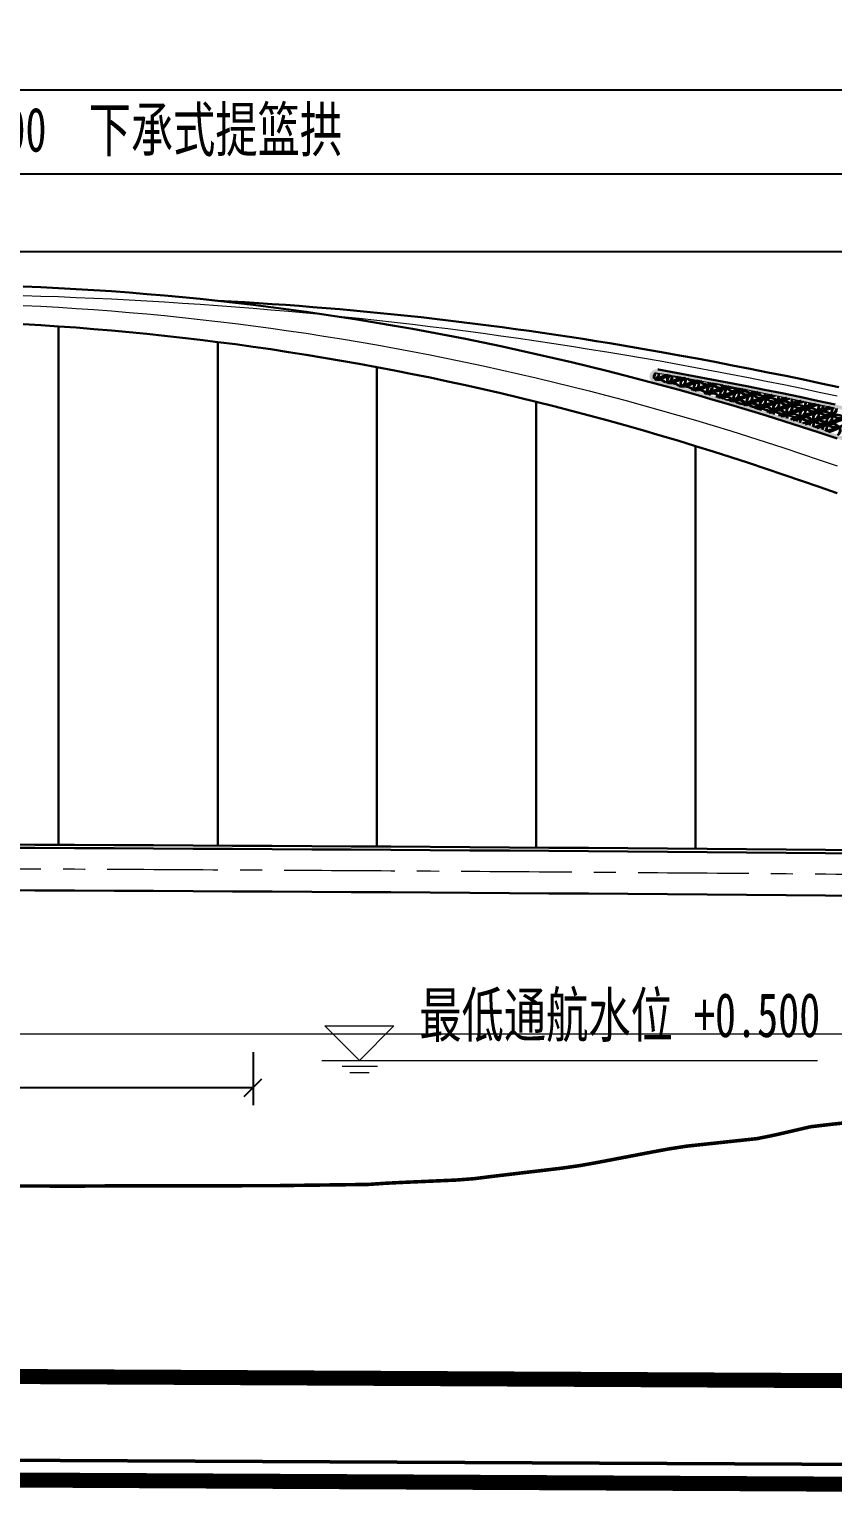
# Model space of a CAD drawing. Header units: millimetres. Extents: x 4628 to 974470, y 12613 to 383573.
# Drawn here: x 589941 to 635343, y 284537 to 367439 of the extents above; entities that cross this region are included whole.
import ezdxf

# ---------------------------------------------------------------- set-up
doc = ezdxf.new("R2010")
doc.units = ezdxf.units.MM
doc.linetypes.add('CENTER', pattern=[2, 1.25, -0.25, 0.25, -0.25])
doc.linetypes.add('CORNER DETAIL$0$HIDDEN', pattern=[0.375, 0.25, -0.125])
for name, color, linetype, lineweight in [('KbhZdmPdx', 1, 'Continuous', 50), ('文字', 7, 'Continuous', 15), ('标注', 3, 'Continuous', 18), ('桥 中心线', 5, 'CENTER', 15), ('桥 构造粗实', 1, 'Continuous', 30), ('桥 标高', 4, 'Continuous', 15)]:
    doc.layers.add(name, color=color, linetype=linetype, lineweight=lineweight)
doc.layers.add('纵_地面线', color=30, linetype='Continuous')
doc.styles.add('仿宋字', font='', dxfattribs={"width": 0.7})
doc.styles.get('仿宋字').set_extended_font_data('仿宋_GB2312')
doc.dimstyles.new('750', dxfattribs={"dimscale": 0, "dimtxt": 2.5, "dimasz": 1, "dimexe": 1, "dimexo": 1, "dimgap": 0, "dimtad": 0, "dimdec": 0, "dimlfac": 0.1, "dimrnd": 0.1, "dimzin": 12, "dimdsep": 46, "dimtxsty": '仿宋字', "dimblk": 'OBLIQUE', "dimcen": -1, "dimclrd": 256, "dimclre": 256, "dimclrt": 256, "dimadec": 4, "dimazin": 0, "dimtp": 2, "dimtm": 3, "dimtfac": 0.5, "dimtdec": 0, "dimtmove": 2, "dimatfit": 3, "dimldrblk": 'OBLIQUE', "dimfxl": 3, "dimfxlon": 1, "dimtvp": 0.7, "dimtolj": 1, "dimtzin": 12, "dimarcsym": 0})

# ---------------------------------------------------------------- blocks, each defined once
blk = doc.blocks.new('_Oblique')
at = {"color": 0, "linetype": 'ByBlock', "lineweight": -2}
blk.add_line((-0.5, -0.5), (0.5, 0.5), dxfattribs=at)
blk = doc.blocks.new('*D91')
at = {"layer": 'Defpoints', "color": 0}
for p in [(684589, 359278), (684589, 353369), (480589, 352869)]:
    blk.add_point(p, dxfattribs=at)
at = {"layer": '标注', "lineweight": -2}
for p, q in [((480589, 357278), (480589, 360278)), ((684589, 357278), (684589, 360278)), ((480589, 359278), (684589, 359278))]:
    blk.add_line(p, q, dxfattribs=at)
at = {"layer": '标注', "lineweight": -2, "xscale": 1000.0000020837, "yscale": 1000.0000020837, "zscale": 1000.0000020837, "rotation": 180}
blk.add_blockref('_Oblique', (480589, 359278), dxfattribs=at)
at = {"layer": '标注', "lineweight": -2, "xscale": 1000.0000020837, "yscale": 1000.0000020837, "zscale": 1000.0000020837}
blk.add_blockref('_Oblique', (684589, 359278), dxfattribs=at)
at = {"layer": '标注', "insert": (582589, 361624), "char_height": 2500, "attachment_point": 5, "style": '仿宋字'}
blk.add_mtext('\\A1;第三联 2000+20000+2000=20400  下承式提篮拱', dxfattribs=at)
blk = doc.blocks.new('*D93')
at = {"layer": 'Defpoints', "color": 0}
for p in [(807589, 364010), (807589, 357778), (285589, 355869)]:
    blk.add_point(p, dxfattribs=at)
at = {"layer": '标注', "lineweight": -2}
for p, q in [((285589, 362010), (285589, 365010)), ((807589, 362010), (807589, 365010)), ((285589, 364010), (807589, 364010))]:
    blk.add_line(p, q, dxfattribs=at)
at = {"layer": '标注', "lineweight": -2, "xscale": 1000.0000020837, "yscale": 1000.0000020837, "zscale": 1000.0000020837, "rotation": 180}
blk.add_blockref('_Oblique', (285589, 364010), dxfattribs=at)
at = {"layer": '标注', "lineweight": -2, "xscale": 1000.0000020837, "yscale": 1000.0000020837, "zscale": 1000.0000020837}
blk.add_blockref('_Oblique', (807589, 364010), dxfattribs=at)
at = {"layer": '标注', "insert": (546589, 365760), "char_height": 2500, "attachment_point": 5, "style": '仿宋字'}
blk.add_mtext('\\A1;52200', dxfattribs=at)
blk = doc.blocks.new('*D94')
at = {"layer": 'Defpoints', "color": 0}
for p in [(663589, 354869), (501589, 320390), (663589, 320810)]:
    blk.add_point(p, dxfattribs=at)
at = {"layer": '标注', "lineweight": -2}
for p, q in [((501589, 352869), (501589, 355869)), ((663589, 352869), (663589, 355869)), ((501589, 354869), (663589, 354869))]:
    blk.add_line(p, q, dxfattribs=at)
at = {"layer": '标注', "lineweight": -2, "xscale": 1000.0000020837, "yscale": 1000.0000020837, "zscale": 1000.0000020837, "rotation": 180}
blk.add_blockref('_Oblique', (501589, 354869), dxfattribs=at)
at = {"layer": '标注', "lineweight": -2, "xscale": 1000.0000020837, "yscale": 1000.0000020837, "zscale": 1000.0000020837}
blk.add_blockref('_Oblique', (663589, 354869), dxfattribs=at)
at = {"layer": '标注', "insert": (582589, 356619), "char_height": 2500, "attachment_point": 5, "style": '仿宋字'}
blk.add_mtext('\\A1;18×900', dxfattribs=at)
blk = doc.blocks.new('水位')
at = {"layer": '桥 标高'}
for p, q in [((-1500, 2027), (1500, 2027)), ((0, 527), (-1500, 2027)), ((0, 527), (1500, 2027)), ((-1631, 527), (19920, 527)), ((-745, 272), (790, 272)), ((-419, 0), (419, 0))]:
    blk.add_line(p, q, dxfattribs=at)
blk = doc.blocks.new('*D97')
at = {"layer": 'Defpoints', "color": 0}
for p in [(562589, 310649), (602589, 310649), (602589, 307607)]:
    blk.add_point(p, dxfattribs=at)
at = {"layer": '标注', "lineweight": -2}
for p, q in [((562589, 309607), (562589, 306607)), ((602589, 309607), (602589, 306607)), ((562589, 307607), (602589, 307607))]:
    blk.add_line(p, q, dxfattribs=at)
at = {"layer": '标注', "lineweight": -2, "xscale": 1000.0000020837, "yscale": 1000.0000020837, "zscale": 1000.0000020837, "rotation": 180}
blk.add_blockref('_Oblique', (562589, 307607), dxfattribs=at)
at = {"layer": '标注', "lineweight": -2, "xscale": 1000.0000020837, "yscale": 1000.0000020837, "zscale": 1000.0000020837}
blk.add_blockref('_Oblique', (602589, 307607), dxfattribs=at)
at = {"layer": '标注', "insert": (582589, 309357), "char_height": 2500, "attachment_point": 5, "style": '仿宋字'}
blk.add_mtext('\\A1;4000', dxfattribs=at)
blk = doc.blocks.new('2121212')
at = {"color": 8}
for centre, major_axis, start_param, end_param in [((-58515, 27507), (550, 0), 2.556749, 3.335627), ((-58515, 27507), (500, 0), 2.413742, 3.584551), ((-59267, 27699), (-500, 0), 8.365681, 9.492222), ((-59267, 27699), (-550, 0), 8.388258, 9.462473), ((-57830, 26479), (-1697, 0), -1.321199, -0.835323), ((-57478, 25950), (2505, 0), 1.872097, 2.208061), ((-59553, 29065), (-2505, 0), 1.806196, 2.165188), ((-59200, 28536), (1697, 0), -1.433605, -0.894352), ((-58789, 26981), (-550, 0), 3.680039, 5.005497), ((-57763, 27316), (550, 0), 2.283598, 3.542037), ((-58515, 27507), (500, 0), 5.091725, 6.522541), ((-57763, 27316), (500, 0), 2.212203, 3.64517), ((-58515, 27507), (550, 0), 5.184298, 6.474693), ((-57078, 26287), (1697, 0), 1.707987, 2.30627), ((-56726, 25758), (-2505, 0), -1.335396, -0.933532), ((-58449, 28344), (-1697, 0), 1.707987, 2.30627), ((-58801, 28873), (-2505, 0), 1.806196, 2.208061), ((-57490, 27842), (-550, 0), 7.101303, 8.096382), ((-57490, 27842), (-500, 0), 7.338022, 7.858496), ((-57012, 27124), (550, 0), 2.103013, 3.596227), ((-57763, 27316), (500, 0), 5.031651, 6.704781), ((-57763, 27316), (550, 0), 5.133431, 6.633643), ((-57012, 27124), (500, 0), 1.997828, 3.715038), ((-56738, 27650), (-550, 0), 6.864864, 8.326592), ((-56738, 27650), (-500, 0), 6.983993, 8.207582), ((-58789, 26981), (-500, 0), 3.822862, 4.862644), ((-58037, 26789), (550, 0), 0.480125, 1.912226), ((-58037, 26789), (500, 0), 0.606292, 1.787845), ((-57285, 26598), (-550, 0), 3.551797, 5.10974), ((-56326, 26096), (1697, 0), 1.707987, 2.30627), ((-55974, 25567), (-2505, 0), -1.335396, -0.933532), ((-57697, 28153), (-1697, 0), 1.707987, 2.30627), ((-58049, 28682), (2505, 0), -1.335396, -0.933532), ((-57285, 26598), (-500, 0), 3.659125, 5.002412), ((-57012, 27124), (500, 0), 4.946498, 6.911777), ((-56260, 26933), (-550, 0), 5.035766, 6.81153), ((-57012, 27124), (550, 0), 5.065309, 6.806254), ((-56260, 26933), (-500, 0), 4.860646, 6.953593), ((-56533, 26406), (550, 0), 0.332044, 2.033426), ((-56533, 26406), (500, 0), 0.423875, 1.940594), ((-55575, 25904), (-1697, 0), -1.433605, -0.835323), ((-55222, 25375), (2505, 0), 1.806196, 2.208061), ((-56945, 27961), (1697, 0), -1.433605, -0.835323), ((-57297, 28490), (-2505, 0), 1.806196, 2.208061), ((-55986, 27459), (550, 0), 3.542762, 5.357469), ((-55986, 27459), (500, 0), 3.623376, 5.27745), ((-56260, 26933), (-500, 0), 7.975879, 10.32489), ((-56260, 26933), (-550, 0), 8.119895, 10.14977), ((-55508, 26741), (550, 0), 1.598598, 3.771159), ((-55848, 25378), (1697, 0), 1.707987, 1.71295), ((-55496, 24849), (-2505, 0), -1.335396, -1.332502), ((-57219, 27435), (1697, 0), -0.838101, -0.835323), ((-57571, 27964), (-2505, 0), 2.206077, 2.208061), ((-55782, 26215), (550, 0), 0.248586, 2.106396), ((-55508, 26741), (500, 0), 4.674996, 10.248643), ((-55782, 26215), (500, 0), 0.326346, 2.028715), ((-54823, 25713), (-1697, 0), -1.433605, -0.835323), ((-54471, 25184), (2505, 0), 1.806196, 2.208061), ((-56193, 27770), (-1697, 0), 1.707987, 2.30627), ((-56546, 28298), (-2505, 0), 1.806196, 2.208061), ((-55234, 27267), (-550, 0), 6.531644, 8.642942), ((-55234, 27267), (-500, 0), 6.589227, 8.585358), ((-54549, 26239), (1697, 0), 2.269243, 2.30627), ((-54197, 25710), (2505, 0), 2.181207, 2.208061), ((-56272, 28825), (2505, 0), -1.335396, -1.293598), ((-55920, 28296), (1697, 0), -1.433605, -1.361232), ((-55508, 26741), (550, 0), 4.868221, 7.292802), ((-54756, 26550), (-550, 0), 7.856171, 13.340006), ((-54756, 26550), (-500, 0), 3.141593, 9.424778), ((-54071, 25521), (1697, 0), 1.707987, 2.30627), ((-53719, 24992), (-2505, 0), -1.335396, -0.933532), ((-55442, 27578), (-1697, 0), 1.707987, 2.30627), ((-55794, 28107), (-2505, 0), 1.806196, 2.208061), ((-54483, 27076), (-550, 0), 6.398712, 8.767277), ((-54483, 27076), (-500, 0), 6.439252, 8.726362), ((-53798, 26047), (-1697, 0), -0.920359, -0.835323), ((-53445, 25518), (-2505, 0), -0.995034, -0.933532), ((-55520, 28633), (2505, 0), -1.335396, -1.245182), ((-55168, 28104), (1697, 0), -1.433605, -1.283367), ((-54005, 26358), (-550, 0), 3.141593, 9.424778), ((-54005, 26358), (-500, 0), 3.141593, 9.424778), ((-53731, 26884), (-550, 0), 6.278325, 8.879342), ((-53731, 26884), (500, 0), 3.164223, 5.710198), ((-53046, 25856), (-1697, 0), -0.966659, -0.835323), ((-52693, 25327), (2505, 0), 2.113344, 2.208061), ((-54768, 28442), (-2505, 0), 1.806196, 1.938711), ((-54416, 27913), (-1697, 0), 1.707987, 1.923163), ((-52979, 26693), (-550, 0), 6.167075, 8.982134), ((-52979, 26693), (500, 0), 3.041794, 5.82442), ((-52294, 25664), (1697, 0), 2.129639, 2.30627), ((-51942, 25135), (2505, 0), 2.081162, 2.208061), ((-54017, 28250), (-2505, 0), 1.806196, 1.975877), ((-53664, 27721), (-1697, 0), 1.707987, 1.978309), ((-52227, 26501), (-550, 0), 6.063159, 9.07756), ((-52227, 26501), (-500, 0), 6.069468, 9.071673), ((-55096, 25186), (-1697, 0), -1.433605, -1.38995), ((-54744, 24658), (-2505, 0), -1.335396, -1.309451), ((-56819, 27772), (-2505, 0), 2.189797, 2.208061), ((-56467, 27243), (1697, 0), -0.860939, -0.835323), ((-55030, 26023), (550, 0), 0.16044, 2.183555), ((-55030, 26023), (500, 0), 0.225325, 2.11945), ((-54345, 24995), (-1697, 0), -1.433605, -1.349444), ((-53992, 24466), (2505, 0), 1.806196, 1.856993), ((-56067, 27581), (-2505, 0), 2.171515, 2.208061), ((-55715, 27052), (-1697, 0), 2.254973, 2.30627), ((-54278, 25832), (-550, 0), 3.2078, 5.406299), ((-54278, 25832), (-500, 0), 3.259495, 5.354604), ((-53319, 25329), (-1697, 0), -1.433605, -0.835323), ((-52967, 24801), (-2505, 0), -1.335396, -0.933532), ((-54690, 27387), (1697, 0), -1.433605, -0.835323), ((-55042, 27915), (2505, 0), -1.335396, -0.933532), ((-53593, 24803), (1697, 0), 1.707987, 1.835348), ((-53241, 24274), (2505, 0), 1.806196, 1.884338), ((-55316, 27389), (2505, 0), -0.9914, -0.933532), ((-54963, 26860), (1697, 0), -0.916708, -0.835323), ((-53526, 25640), (-550, 0), 9.390231, 11.779378), ((-53526, 25640), (-500, 0), 3.147155, 5.45572), ((-52568, 25138), (-1697, 0), -1.433605, -0.835323), ((-52215, 24609), (2505, 0), 1.806196, 2.208061), ((-53938, 27195), (1697, 0), -1.433605, -0.835323), ((-54290, 27724), (-2505, 0), 1.806196, 2.208061), ((-52841, 24612), (-1697, 0), -1.433605, -1.262517), ((-52489, 24083), (-2505, 0), -1.335396, -1.228888), ((-54564, 27198), (-2505, 0), 2.12687, 2.208061), ((-54212, 26669), (-1697, 0), 2.191832, 2.30627), ((-52775, 25449), (-550, 0), 9.285383, 11.873103), ((-52775, 25449), (500, 0), 6.172834, 8.702617), ((-51816, 24946), (1697, 0), 1.707987, 2.30627), ((-51464, 24418), (-2505, 0), -1.335396, -0.933532), ((-53186, 27004), (-1697, 0), 1.707987, 2.30627), ((-53539, 27532), (-2505, 0), 1.806196, 2.208061), ((-51542, 25473), (1697, 0), 2.085386, 2.30627), ((-51190, 24944), (-2505, 0), -1.091558, -0.933532), ((-53265, 28059), (2505, 0), -1.335396, -1.132471), ((-52913, 27530), (1697, 0), -1.433605, -1.114949), ((-51749, 25783), (-550, 0), 3.141593, 9.424778), ((-51749, 25783), (-500, 0), 3.141593, 9.424778), ((-51064, 24755), (-1697, 0), -1.433605, -0.835323), ((-50712, 24226), (2505, 0), 1.806196, 2.208061), ((-52434, 26812), (1697, 0), -1.433605, -0.835323), ((-52787, 27341), (2505, 0), -1.335396, -0.933532), ((-51476, 26310), (550, 0), 2.825516, 6.024157), ((-51476, 26310), (500, 0), 2.822209, 6.027098), ((-50790, 25281), (1697, 0), 2.04222, 2.30627), ((-50438, 24752), (-2505, 0), -1.121571, -0.933532), ((-52513, 27867), (-2505, 0), 1.806196, 2.039014), ((-52161, 27338), (-1697, 0), 1.707987, 2.069497), ((-50312, 24563), (-1697, 0), -1.433605, -0.835323), ((-49960, 24035), (2505, 0), 1.806196, 2.208061), ((-51683, 26620), (-1697, 0), 1.707987, 2.30627), ((-52035, 27149), (-2505, 0), 1.806196, 2.208061), ((-50724, 26118), (550, 0), 2.735352, 6.105894), ((-50724, 26118), (500, 0), 2.723507, 6.117608), ((-50039, 25090), (-1697, 0), -1.141387, -0.835323), ((-49686, 24561), (2505, 0), 1.991193, 2.208061), ((-51761, 27676), (2505, 0), -1.335396, -1.075621), ((-51409, 27147), (-1697, 0), 1.707987, 2.107763), ((-49972, 25927), (-550, 0), 5.791497, 9.324576), ((-49972, 25927), (-500, 0), 5.771406, 9.344784), ((-49287, 24898), (1697, 0), 1.959932, 2.30627), ((-48935, 24369), (-2505, 0), -1.177756, -0.933532), ((-51010, 27484), (2505, 0), -1.335396, -1.051277), ((-50657, 26955), (-1697, 0), 1.707987, 2.142072), ((-49220, 25735), (550, 0), 2.568809, 6.255835), ((-49220, 25735), (500, 0), 2.540631, 6.284407), ((-48535, 24707), (-1697, 0), -1.220079, -0.835323), ((-48183, 24178), (-2505, 0), -1.20331, -0.933532), ((-50258, 27292), (-2505, 0), 1.806196, 2.111901), ((-49906, 26764), (-1697, 0), 1.707987, 2.172433), ((-48469, 25544), (550, 0), 2.492601, 6.323851), ((-48469, 25544), (500, 0), 2.455867, 6.360055), ((-52089, 24420), (-1697, 0), -1.433605, -1.21792), ((-51737, 23891), (2505, 0), 1.806196, 1.942085), ((-53812, 27006), (-2505, 0), 2.101501, 2.208061), ((-53460, 26477), (-1697, 0), 2.155697, 2.30627), ((-52023, 25257), (-550, 0), 9.176048, 11.971191), ((-52023, 25257), (-500, 0), 9.194261, 11.953555), ((-51338, 24229), (1697, 0), 1.707987, 1.970637), ((-50985, 23700), (-2505, 0), -1.335396, -1.167893), ((-53060, 26815), (2505, 0), -1.068522, -0.933532), ((-52708, 26286), (-1697, 0), 2.115102, 2.30627), ((-51271, 25066), (550, 0), 5.917999, 8.9348), ((-51271, 25066), (500, 0), 5.924347, 8.927878), ((-50586, 24037), (1697, 0), 1.707987, 2.01795), ((-50234, 23508), (-2505, 0), -1.335396, -1.13559), ((-52309, 26623), (2505, 0), -1.099552, -0.933532), ((-51956, 26094), (1697, 0), -1.071284, -0.835323), ((-50519, 24874), (550, 0), 5.793322, 9.048407), ((-50519, 24874), (500, 0), 5.787951, 9.053634), ((-49561, 24372), (1697, 0), 1.707987, 2.30627), ((-49208, 23843), (-2505, 0), -1.335396, -0.933532), ((-50931, 26429), (-1697, 0), 1.707987, 2.30627), ((-51283, 26958), (-2505, 0), 1.806196, 2.208061), ((-49834, 23846), (-1697, 0), -1.433605, -1.075813), ((-49482, 23317), (2505, 0), 1.806196, 2.038964), ((-51557, 26432), (-2505, 0), 2.008644, 2.208061), ((-51205, 25903), (-1697, 0), 2.021621, 2.30627), ((-49768, 24683), (550, 0), 5.661037, 9.169778), ((-49768, 24683), (500, 0), 5.64298, 9.188132), ((-49494, 25209), (-550, 0), 3.141593, 9.424778), ((-49494, 25209), (-500, 0), 3.141593, 9.424778), ((-48809, 24180), (1697, 0), 1.707987, 2.30627), ((-48457, 23651), (-2505, 0), -1.335396, -0.933532), ((-50179, 26237), (-1697, 0), 1.707987, 2.30627), ((-50531, 26766), (2505, 0), -1.335396, -0.933532), ((-49016, 24491), (-550, 0), 8.660458, 12.443021), ((-48742, 25017), (-550, 0), 3.141593, 9.424778), ((-48742, 25017), (-500, 0), 3.141593, 9.424778), ((-48057, 23989), (-1697, 0), -1.433605, -0.835323), ((-47705, 23460), (-2505, 0), -1.335396, -0.933532), ((-49427, 26046), (1697, 0), -1.433605, -0.835323), ((-49780, 26575), (2505, 0), -1.335396, -0.933532), ((-49082, 23654), (-1697, 0), -1.433605, -1.025665), ((-48730, 23125), (2505, 0), 1.806196, 2.073852), ((-50805, 26240), (2505, 0), -1.169764, -0.933532), ((-50453, 25711), (-1697, 0), 1.967458, 2.30627), ((-49016, 24491), (-500, 0), 8.627152, 12.476401), ((-48331, 23463), (1697, 0), 1.707987, 2.166502), ((-47978, 22934), (-2505, 0), -1.335396, -1.032257), ((-50053, 26048), (-2505, 0), 1.931615, 2.208061), ((-49701, 25520), (1697, 0), -1.234533, -0.835323)]:
    blk.add_ellipse(centre, major_axis=major_axis, ratio=0.7, start_param=start_param, end_param=end_param, dxfattribs=at)
for centre, major_axis in [((-53253, 26167), (550, 0)), ((-53253, 26167), (500, 0)), ((-52501, 25975), (550, 0)), ((-52501, 25975), (500, 0)), ((-50998, 25592), (550, 0)), ((-50998, 25592), (500, 0)), ((-50246, 25400), (550, 0)), ((-50246, 25400), (500, 0))]:
    blk.add_ellipse(centre, major_axis=major_axis, ratio=0.7, dxfattribs=at)
blk = doc.blocks.new('ditie')
at = {"layer": 'KbhZdmPdx'}
blk.add_line((266044.981, 123226.656), (266264.981, 123221.156), dxfattribs=at)
at = {"layer": 'KbhZdmPdx', "color": 5, "linetype": 'CORNER DETAIL$0$HIDDEN', "ltscale": 0.01, "const_width": 0.5}
for points in [[(266046.896, 123251.166), (266264.833, 123245.717)], [(266046.853, 123249.416), (266264.789, 123243.968)], [(266044.595, 123221.964), (266265.02, 123216.454)], [(266044.551, 123220.215), (266264.977, 123214.704)]]:
    blk.add_lwpolyline(points, dxfattribs=at)

msp = doc.modelspace()

# ---------------------------------------------------------------- hatches: boundary and pattern name
h = msp.add_hatch(color=8)
h.paths.add_polyline_path([(681400.2, 331875.2), (680401.8, 332279.6), (679403.5, 332679.9), (678405.1, 333076.2), (677406.8, 333468.3), (676408.4, 333856.3), (675410.1, 334240.2), (674411.8, 334619.9), (673413.5, 334995.6), (672415.2, 335367.2), (671416.9, 335734.6), (670418.6, 336098), (669420.3, 336457.2), (668422, 336812.3), (667423.7, 337163.4), (666425.5, 337510.3), (665427.2, 337853.1), (664429, 338191.8), (663430.7, 338526.4), (662432.5, 338856.9), (661434.2, 339183.2), (660436, 339505.5), (659437.8, 339823.7), (658439.6, 340137.7), (657441.4, 340447.7), (656443.2, 340753.5), (655445, 341055.3), (654446.8, 341352.9), (653448.6, 341646.4), (652450.4, 341935.8), (651452.2, 342221.1), (650454.1, 342502.3), (649455.9, 342779.4), (648457.8, 343052.4), (647459.6, 343321.3), (646461.5, 343586.1), (645463.3, 343846.7), (644465.2, 344103.3), (643467.1, 344355.7), (642468.9, 344604.1), (641470.8, 344848.3), (640472.7, 345088.5), (639474.6, 345324.5), (638476.5, 345556.4), (637478.4, 345784.2), (636480.3, 346007.9), (635482.2, 346227.5), (634484.2, 346443), (633486.1, 346654.4), (632488, 346861.7), (631490, 347064.9), (630491.9, 347264), (629493.8, 347458.9), (628495.8, 347649.8), (627497.7, 347836.6), (626499.7, 348019.2), (625501.7, 348197.8), (625458.9, 348205.2, 0.9565873), (625286.5, 347424.8), (625588.7, 347343.9), (626588.7, 347069.5), (627588.7, 346788.6), (628588.7, 346501.2), (629588.7, 346207.3), (630588.7, 345906.9), (631588.7, 345600.1), (632588.7, 345286.7), (633588.7, 344966.9), (634588.7, 344640.6), (635588.7, 344307.8), (636588.7, 343968.5), (637588.7, 343622.7), (638588.7, 343270.5), (639588.7, 342911.7), (640588.7, 342546.5), (641588.7, 342174.8), (642588.7, 341796.7), (643588.7, 341412), (644588.7, 341020.9), (645588.7, 340623.3), (646588.7, 340219.2), (647588.7, 339808.6), (648588.7, 339391.6), (649588.7, 338968), (650588.7, 338538), (651588.7, 338101.6), (652588.7, 337658.6), (653588.7, 337209.2), (654588.7, 336753.3), (655588.7, 336290.9), (656588.7, 335822.1), (657588.7, 335346.8), (658588.7, 334865), (659588.7, 334376.7), (660588.7, 333882), (661588.7, 333380.8), (662588.7, 332873.1), (663588.7, 332359), (664588.7, 331838.3), (665588.7, 331311.3), (666588.7, 330777.7), (667588.7, 330237.7), (668588.7, 329691.2), (669588.7, 329138.2), (670588.7, 328578.8), (671588.7, 328012.9), (672588.7, 327440.5), (673588.7, 326861.7), (674588.7, 326276.4), (675588.7, 325684.6), (676588.7, 325086.4), (677588.7, 324481.7), (678588.7, 323870.6), (679588.7, 323252.9), (680588.7, 322628.8), (681588.7, 321998.3), (681878.2, 321813.9), (702655.8, 321448.6, 0.7232141), (702906.3, 322165.8), (702367.4, 322432.9), (701368.9, 322923.6), (700370.4, 323410.2), (699371.9, 323892.8), (698373.4, 324371.2), (697375, 324845.4), (696376.5, 325315.6), (695378, 325781.7), (694379.5, 326243.7), (693381.1, 326701.5), (692382.6, 327155.2), (691384.2, 327604.9), (690385.8, 328050.4), (689387.3, 328491.8), (688388.9, 328929.1), (687390.5, 329362.3), (686392.1, 329791.4), (685393.7, 330216.4), (684395.3, 330637.2), (683396.9, 331054), (682398.6, 331466.7)])
h.paths.add_polyline_path([(681324.8, 331690), (682322.5, 331281.7), (683320.2, 330869.3), (684317.9, 330452.8), (685315.7, 330032.2), (686313.5, 329607.5), (687311.2, 329178.7), (688309, 328745.8), (689306.8, 328308.8), (690304.6, 327867.6), (691302.4, 327422.4), (692300.2, 326973), (693298, 326519.6), (694295.9, 326062), (695293.7, 325600.3), (696291.6, 325134.5), (697289.4, 324664.6), (698287.3, 324190.6), (699285.2, 323712.5), (700283.1, 323230.3), (701281, 322744), (702278.9, 322253.5), (702797, 321996.8, -0.692809), (702659.3, 321648.6), (681938.1, 322012.9), (681695.8, 322167.2), (680695, 322798.3), (679694.2, 323422.8), (678693.4, 324041), (677692.6, 324652.6), (676691.8, 325257.8), (675691, 325856.5), (674690.2, 326448.8), (673689.3, 327034.6), (672688.5, 327613.9), (671687.7, 328186.7), (670686.8, 328753.1), (669685.9, 329313), (668685.1, 329866.5), (667684.2, 330413.4), (666683.3, 330953.9), (665682.4, 331488), (664681.5, 332015.5), (663680.6, 332536.6), (662679.7, 333051.2), (661678.8, 333559.3), (660677.9, 334061), (659676.9, 334556.2), (658676, 335044.9), (657675.1, 335527.2), (656674.1, 336002.9), (655673.1, 336472.2), (654672.2, 336935.1), (653671.2, 337391.4), (652670.2, 337841.3), (651669.2, 338284.6), (650668.2, 338721.6), (649667.2, 339152), (648666.2, 339575.9), (647665.2, 339993.4), (646664.2, 340404.4), (645663.1, 340808.9), (644662.1, 341206.9), (643661.1, 341598.5), (642660, 341983.5), (641658.9, 342362.1), (640657.9, 342734.2), (639656.8, 343099.8), (638655.7, 343458.9), (637654.6, 343811.5), (636653.5, 344157.7), (635652.4, 344497.3), (634651.3, 344830.5), (633650.2, 345157.2), (632649.1, 345477.4), (631648, 345791.1), (630646.8, 346098.3), (629645.7, 346399), (628644.5, 346693.2), (627643.4, 346980.9), (626642.2, 347262.2), (625641.1, 347536.9), (625338.3, 347618, -0.9565873), (625424.5, 348008.2), (625466.8, 348000.8), (626464.1, 347822.4), (627461.3, 347639.9), (628458.6, 347453.3), (629455.9, 347262.6), (630453.2, 347067.8), (631450.4, 346868.8), (632447.7, 346665.8), (633445, 346458.7), (634442.3, 346247.5), (635439.6, 346032.1), (636437, 345812.7), (637434.3, 345589.2), (638431.6, 345361.5), (639429, 345129.8), (640426.3, 344893.9), (641423.7, 344654), (642421, 344409.9), (643418.4, 344161.7), (644415.8, 343909.5), (645413.2, 343653.1), (646410.6, 343392.6), (647408, 343128.1), (648405.4, 342859.4), (649402.8, 342586.6), (650400.2, 342309.7), (651397.6, 342028.7), (652395.1, 341743.6), (653392.5, 341454.4), (654390, 341161.1), (655387.4, 340863.7), (656384.9, 340562.2), (657382.4, 340256.6), (658379.9, 339946.8), (659377.4, 339633), (660374.9, 339315.1), (661372.4, 338993), (662370, 338666.9), (663367.5, 338336.6), (664365, 338002.3), (665362.6, 337663.8), (666360.2, 337321.2), (667357.7, 336974.6), (668355.3, 336623.8), (669352.9, 336268.9), (670350.5, 335909.9), (671348.1, 335546.8), (672345.7, 335179.6), (673343.4, 334808.3), (674341, 334432.9), (675338.7, 334053.4), (676336.3, 333669.7), (677334, 333282), (678331.7, 332890.1), (679329.4, 332494.2), (680327.1, 332094.1)], flags=16)

# ---------------------------------------------------------------- linework, layer by layer
at = {"layer": '标注', "color": 8}
msp.add_line((493229.7, 310649.4), (671171.7, 310649.4), dxfattribs=at)
at = {"layer": '桥 中心线', "color": 8, "ltscale": 3000}
msp.add_lwpolyline([(589588.7, 352391.5), (590588.7, 352360.7), (591588.7, 352325.7), (592588.7, 352286.6), (593588.7, 352243.5), (594588.7, 352196.2), (595588.7, 352144.8), (596588.7, 352089.2), (597588.7, 352029.6), (598588.7, 351965.9), (599588.7, 351898), (600588.7, 351826), (601588.7, 351749.9), (602588.7, 351669.7), (603588.7, 351585.4), (604588.7, 351497), (605588.7, 351404.5), (606588.7, 351307.8), (607588.7, 351207.1), (608588.7, 351102.2), (609588.7, 350993.2), (610588.7, 350880.1), (611588.7, 350762.9), (612588.7, 350641.6), (613588.7, 350516.2), (614588.7, 350386.6), (615588.7, 350252.9), (616588.7, 350115.2), (617588.7, 349973.3), (618588.7, 349827.3), (619588.7, 349677.2), (620588.7, 349522.9), (621588.7, 349364.6), (622588.7, 349202.2), (623588.7, 349035.6), (624588.7, 348864.9), (625588.7, 348690.1), (626588.7, 348511.2), (627588.7, 348328.2), (628588.7, 348141.1), (629588.7, 347949.9), (630588.7, 347754.5), (631588.7, 347555.1), (632588.7, 347351.5), (633588.7, 347143.8), (634588.7, 346932), (635588.7, 346716.1)], dxfattribs=at)
at = {"layer": '桥 中心线', "ltscale": 3000}
msp.add_lwpolyline([(589588.7, 351831.2), (590588.7, 351781.9), (591588.7, 351726), (592588.7, 351663.5), (593588.7, 351594.5), (594588.7, 351518.9), (595588.7, 351436.7), (596588.7, 351347.9), (597588.7, 351252.6), (598588.7, 351150.7), (599588.7, 351042.2), (600588.7, 350927.1), (601588.7, 350805.5), (602588.7, 350677.3), (603588.7, 350542.5), (604588.7, 350401.1), (605588.7, 350253.2), (606588.7, 350098.7), (607588.7, 349937.6), (608588.7, 349769.9), (609588.7, 349595.7), (610588.7, 349414.9), (611588.7, 349227.5), (612588.7, 349033.5), (613588.7, 348833), (614588.7, 348625.9), (615588.7, 348412.2), (616588.7, 348191.9), (617588.7, 347965.1), (618588.7, 347731.7), (619588.7, 347491.7), (620588.7, 347245.1), (621588.7, 346992), (622588.7, 346732.3), (623588.7, 346466), (624588.7, 346193.1), (625588.7, 345913.7), (626588.7, 345627.7), (627588.7, 345335.1), (628588.7, 345035.9), (629588.7, 344730.2), (630588.7, 344417.9), (631588.7, 344099), (632588.7, 343773.5), (633588.7, 343441.5), (634588.7, 343102.9), (635588.7, 342757.7)], dxfattribs=at)
at = {"layer": '桥 中心线', "ltscale": 5000}
msp.add_lwpolyline([(482588.7, 319898.3, -0.0009937), (507571.6, 320022.9), (507586.3, 320022.9, -0.0032499), (650596.1, 319522.4), (650626.4, 319522.1, -0.0013316), (682588.7, 319117.4)], format="xyb", dxfattribs=at)
at = {"layer": '桥 构造粗实'}
for p, q in [((591588.7, 350645.4), (591588.7, 321350.3)), ((600588.7, 349761.5), (600588.7, 321304.1)), ((609588.7, 348340.1), (609588.7, 321250.5)), ((618588.7, 346380.3), (618588.7, 321189.6)), ((627588.7, 343881.6), (627588.7, 321121.3))]:
    msp.add_line(p, q, dxfattribs=at)
for points in [[(589588.7, 352893.6), (590588.7, 352853.4), (591588.7, 352806.6), (592588.7, 352753.4), (593588.7, 352693.6), (594588.7, 352627.3), (595588.7, 352554.5), (596588.7, 352475.2), (597588.7, 352389.3), (598588.7, 352297), (599588.7, 352198.1), (600588.7, 352092.7), (601588.7, 351980.8), (602588.7, 351862.4), (603588.7, 351737.5), (604588.7, 351606), (605588.7, 351468.1), (606588.7, 351323.6), (607588.7, 351172.7), (608588.7, 351015.2), (609588.7, 350851.3), (610588.7, 350680.8), (611588.7, 350503.8), (612588.7, 350320.4), (613588.7, 350130.4), (614588.7, 349933.9), (615588.7, 349730.9), (616588.7, 349521.5), (617588.7, 349305.5), (618588.7, 349083), (619588.7, 348854), (620588.7, 348618.6), (621588.7, 348376.6), (622588.7, 348128.2), (623588.7, 347873.2), (624588.7, 347611.8), (625588.7, 347343.9), (626588.7, 347069.5), (627588.7, 346788.6), (628588.7, 346501.2), (629588.7, 346207.3), (630588.7, 345906.9), (631588.7, 345600.1), (632588.7, 345286.7), (633588.7, 344966.9), (634588.7, 344640.6), (635588.7, 344307.8)], [(589588.7, 350768.8), (590588.7, 350710.4), (591588.7, 350645.4), (592588.7, 350573.7), (593588.7, 350495.4), (594588.7, 350410.4), (595588.7, 350318.9), (596588.7, 350220.7), (597588.7, 350115.8), (598588.7, 350004.4), (599588.7, 349886.3), (600588.7, 349761.5), (601588.7, 349630.2), (602588.7, 349492.2), (603588.7, 349347.5), (604588.7, 349196.2), (605588.7, 349038.3), (606588.7, 348873.7), (607588.7, 348702.5), (608588.7, 348524.6), (609588.7, 348340.1), (610588.7, 348149), (611588.7, 347951.1), (612588.7, 347746.7), (613588.7, 347535.6), (614588.7, 347317.9), (615588.7, 347093.5), (616588.7, 346862.4), (617588.7, 346624.7), (618588.7, 346380.3), (619588.7, 346129.3), (620588.7, 345871.7), (621588.7, 345607.3), (622588.7, 345336.4), (623588.7, 345058.7), (624588.7, 344774.4), (625588.7, 344483.5), (626588.7, 344185.9), (627588.7, 343881.6), (628588.7, 343570.7), (629588.7, 343253.1), (630588.7, 342928.8), (631588.7, 342597.9), (632588.7, 342260.3), (633588.7, 341916.1), (634588.7, 341565.2), (635588.7, 341207.6)], [(625013.7, 349298.2), (625675.8, 349182.5), (626677.8, 349003.3), (627679.7, 348819.9), (628681.7, 348632.4), (629683.6, 348440.8), (630685.6, 348245), (631687.5, 348045.2), (632689.4, 347841.2), (633691.4, 347633.1), (634693.3, 347420.9), (635695.2, 347204.6)], [(625458.9, 348205.2), (625501.7, 348197.8), (626499.7, 348019.2), (627497.7, 347836.6), (628495.8, 347649.8), (629493.8, 347458.9), (630491.9, 347264), (631490, 347064.9), (632488, 346861.7), (633486.1, 346654.4), (634484.2, 346443), (635482.2, 346227.5)]]:
    msp.add_lwpolyline(points, dxfattribs=at)
at = {"layer": '桥 构造粗实', "color": 252, "lineweight": 15}
msp.add_lwpolyline([(625424.5, 348008.2), (625466.8, 348000.8), (626464.1, 347822.4), (627461.3, 347639.9), (628458.6, 347453.3), (629455.9, 347262.6), (630453.2, 347067.8), (631450.4, 346868.8), (632447.7, 346665.8), (633445, 346458.7), (634442.3, 346247.5), (635439.6, 346032.1)], dxfattribs=at)
at = {"layer": '桥 构造粗实'}
for points in [[(281269.9, 317283.5), (370623, 319499.5, -0.0054488), (507575.2, 321402.9), (507589.9, 321402.9, -0.0032499), (650584.1, 320902.5), (650614.4, 320902.2, -0.004873), (767540.5, 318593.1), (822266.4, 316978.7, 0.0000105), (822716.4, 316965.4)], [(480588.7, 321084, -0.0010736), (507575.2, 321222.9), (507589.9, 321222.9, -0.0032499), (650584.1, 320722.5), (650614.4, 320722.2, -0.0013324), (682588.7, 320317.2, -0.0013324)], [(480588.7, 318684, -0.0010736), (507575.2, 318822.9), (507589.9, 318822.9, -0.0032499), (650584.1, 318322.5), (650614.4, 318322.2, -0.0014157), (684588.7, 317886.2)]]:
    msp.add_lwpolyline(points, format="xyb", dxfattribs=at)
msp.add_arc((590110.4, 152367.4), 200000, 79.949462, 86.996798, dxfattribs=at)
at = {"layer": '纵_地面线', "color": 5, "const_width": 200, "flags": 128}
msp.add_lwpolyline([(589088.8, 302049.4), (590088.8, 302045.4), (591088.8, 302041.4), (592088.8, 302037.4), (593088.8, 302041.4), (594088.8, 302048.4), (595088.8, 302051.4), (596088.8, 302053.4), (597088.8, 302056.4), (598088.8, 302059.4), (599088.8, 302059.4), (600088.8, 302059.4), (601088.8, 302059.4), (602088.8, 302060.4), (603088.8, 302060.4), (604088.8, 302067.4), (605088.8, 302081.4), (606088.8, 302094.4), (607088.8, 302107.4), (608088.8, 302120.4), (609088.8, 302133.4), (610088.8, 302201.4), (611088.8, 302250.4), (612088.8, 302294.4), (613088.8, 302338.4), (614088.8, 302382.4), (615088.8, 302460.4), (616088.8, 302586.4), (617088.8, 302704.4), (618088.8, 302823.4), (619088.8, 302941.4), (620088.8, 303060.4), (621088.8, 303203.4), (622088.8, 303383.4), (623088.8, 303574.4), (624088.8, 303765.4), (625088.8, 303957.4), (626088.8, 304141.4), (627088.8, 304297.4), (628088.8, 304404.4), (629088.8, 304511.4), (630088.8, 304618.4), (631088.8, 304725.4), (632088.8, 304930.4), (633088.8, 305161.4), (634088.8, 305393.4), (635088.8, 305513.4), (636088.8, 305620.4)], dxfattribs=at)

# ---------------------------------------------------------------- block references
msp.add_blockref('2121212', (684275.9, 320271.1))
at = {"xscale": 1000, "yscale": 200}
msp.add_blockref('ditie', (-265583934.2, -24358153.6), dxfattribs=at)
at = {"layer": '标注', "xscale": 1.300052002086886, "yscale": 1.300052002086886, "zscale": 1.300052002086886}
msp.add_blockref('水位', (608594.4, 308464.6), dxfattribs=at)

# ---------------------------------------------------------------- texts
at = {"layer": '文字', "insert": (611986.1, 312965.9), "char_height": 2500, "attachment_point": 1, "style": '仿宋字'}
msp.add_mtext_dynamic_manual_height_columns('最低通航水位 +0.500', width=24509.078, gutter_width=12.5, heights=[0], dxfattribs=at)

# ---------------------------------------------------------------- dimensions: what is measured, and where the dimension line sits
at = {"layer": '标注'}
for base, p1, p2, picture, middle in [((807588.7, 364010.5), (285588.7, 355868.6), (807588.7, 357777.8), '*D93', (546588.7, 365760.5)), ((602588.7, 307607.3), (562588.7, 310649.4), (602588.7, 310649.4), '*D97', (582588.7, 309357.3))]:
    dim = msp.add_linear_dim(base=base, p1=p1, p2=p2, dimstyle='750', override={"dimscale": 1000.000002, "dimfxl": 2}, dxfattribs=at)
    dim.commit()
    dim.dimension.update_dxf_attribs({"geometry": picture, "text_midpoint": middle})
for base, p1, p2, text, picture, middle in [((684588.7, 359277.8), (480588.7, 352868.6), (684588.7, 353368.6), '第三联 2000+20000+2000=<>  下承式提篮拱', '*D91', (582588.7, 361623.8)), ((663588.7, 354868.6), (501588.7, 320389.9), (663588.7, 320809.5), '18×900', '*D94', (582588.7, 356618.6))]:
    dim = msp.add_linear_dim(base=base, p1=p1, p2=p2, text=text, dimstyle='750', override={"dimscale": 1000.000002, "dimfxl": 2}, dxfattribs=at)
    dim.commit()
    dim.dimension.update_dxf_attribs({"geometry": picture, "text_midpoint": middle})

doc.saveas('drawing.dxf')
